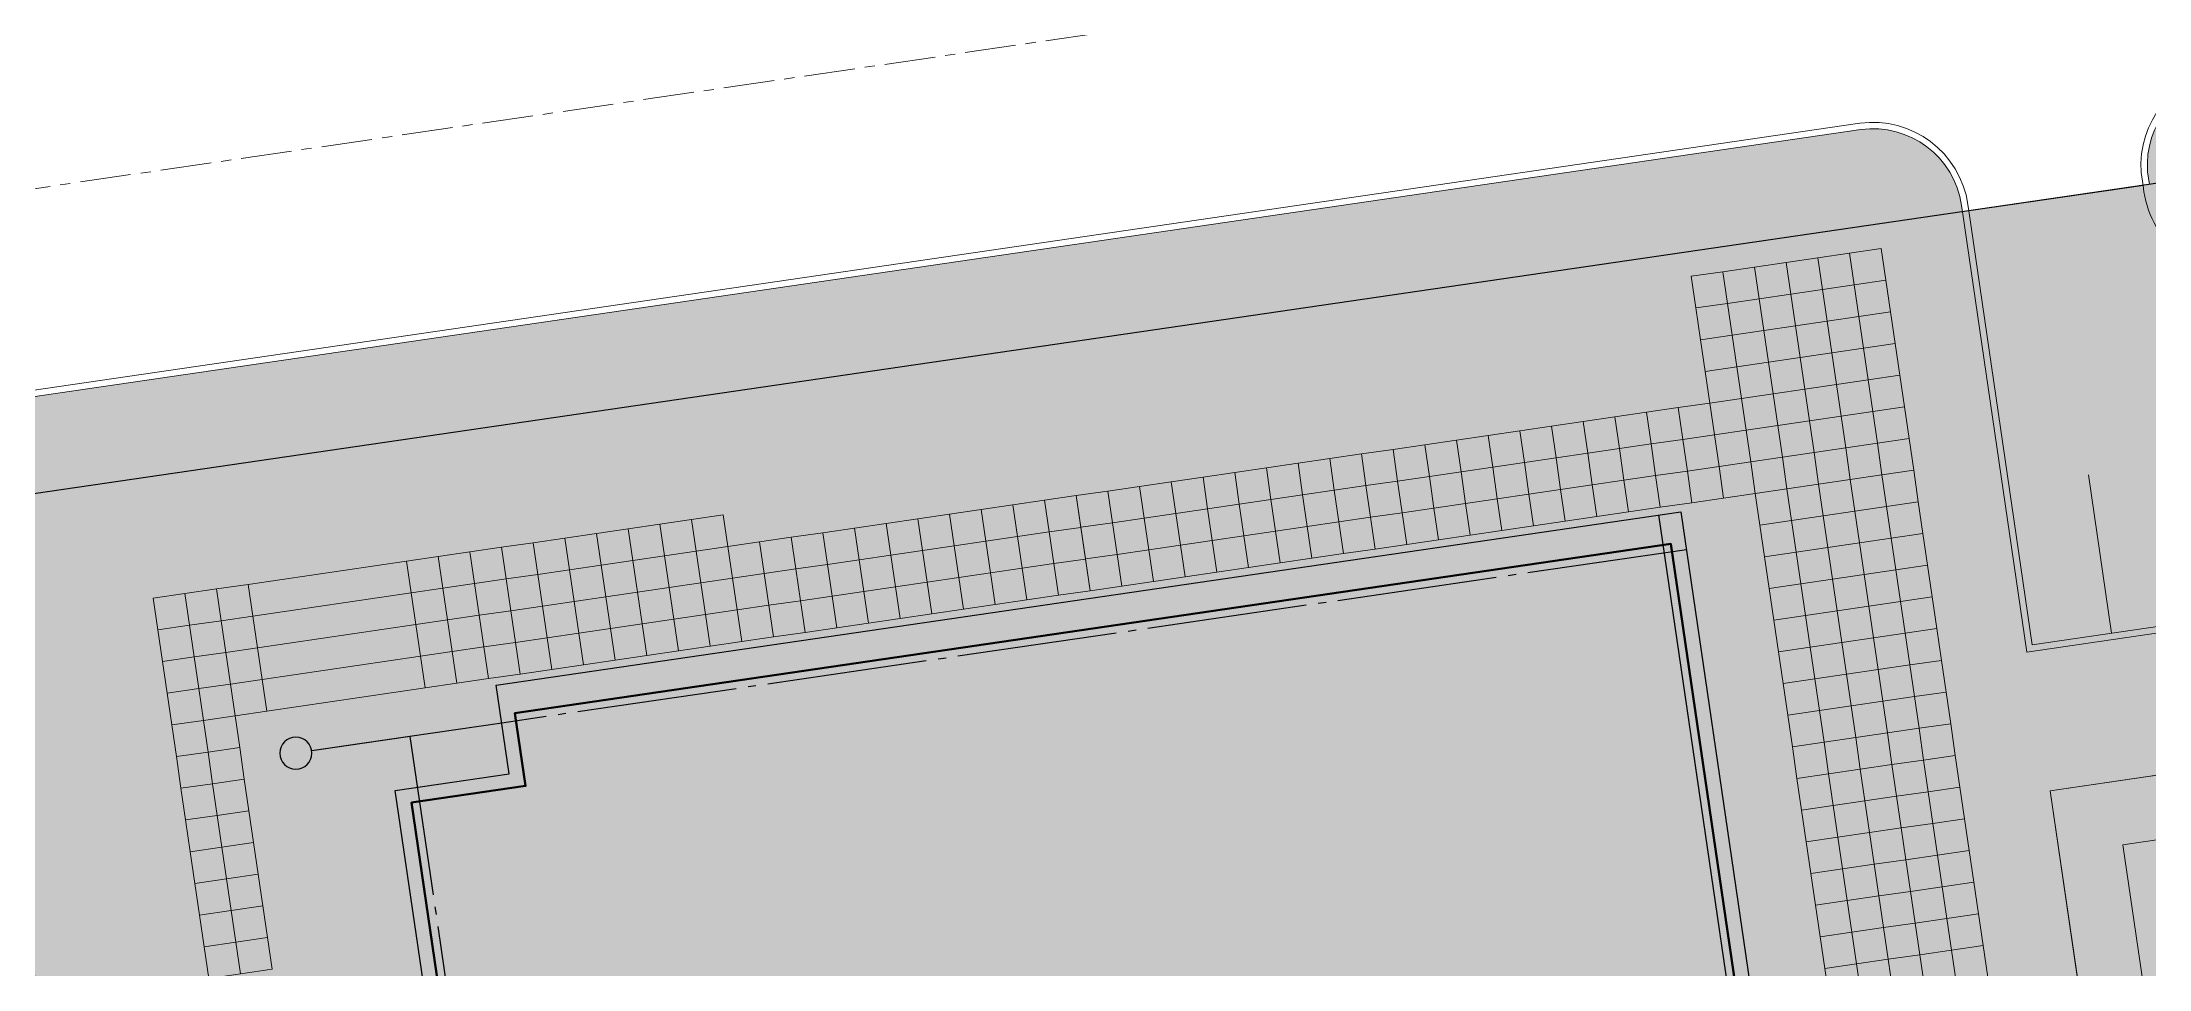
# Model space of a CAD drawing. Header units: metres. Extents: x 2 to 659295185, y -28 to 1124222152.
# Drawn here: x 656960.3 to 657026.1, y 1124466.7 to 1124495.7 of the extents above; entities that cross this region are included whole.
import ezdxf

# ---------------------------------------------------------------- set-up
doc = ezdxf.new("R2010")
doc.units = ezdxf.units.M
doc.header["$MEASUREMENT"] = 0
doc.linetypes.add('CENTER', pattern=[50.8, 31.75, -6.35, 6.35, -6.35])
doc.linetypes.add('GOST2.303 5', pattern=[24, 20, -1.5, 1, -1.5])
for name, color, linetype, lineweight in [("a''brocal", 220, 'CONTINUOUS', 15), ('area verde', 76, 'CONTINUOUS', 13), ('Canchas', 7, 'CONTINUOUS', 9), ('eje vial', 1, 'CENTER', 15), ('ESCUELA', 7, 'CONTINUOUS', 15), ('estaciomamiento', 8, 'CONTINUOUS', 15)]:
    doc.layers.add(name, color=color, linetype=linetype, lineweight=lineweight)
doc.layers.add('AREA ACERA', color=7, linetype='CONTINUOUS', lineweight=15, true_color=0xfbe193)
doc.layers.add('parcela escuela', color=7, linetype='CONTINUOUS', lineweight=9, true_color=0xfffbf0)
doc.layers.add('texto', color=255, linetype='CONTINUOUS')
doc.styles.add("PG'''Edf$0$Arial", font='arial.ttf')
doc.linetypes.add('FENCELINE2', pattern='A,0.25,-0.1,[132,ltypeshp.shx,S=0.1,R=0,X=-0.1,Y=0],-0.1,1', length=1.45)

# ---------------------------------------------------------------- blocks, each defined once
blk = doc.blocks.new('Escuela')
at = {"layer": 'ESCUELA', "linetype": 'Continuous', "lineweight": 0}
blk.add_hatch(color=252, dxfattribs=at).paths.add_polyline_path([(259679, 202065), (259679, 211065), (256079, 211065), (256079, 213365), (219579, 213366), (219578, 191506), (230758, 191506), (230759, 194866), (256079, 194865), (256079, 202065)])
at = {"layer": 'ESCUELA', "color": 1, "lineweight": 25}
for p, q in [((219829, 214316), (219828, 189033)), ((259492, 213115), (262229, 213115)), ((259492, 213115), (261529, 213115))]:
    blk.add_line(p, q, dxfattribs=at)
at = {"layer": 'ESCUELA', "color": 1, "ltscale": 3.333333}
for q in [(262229, 213115), (261529, 213115)]:
    blk.add_line((259492, 213115), q, dxfattribs=at)
at = {"layer": 'ESCUELA', "color": 5, "lineweight": 30, "ltscale": 100}
blk.add_lwpolyline([(256529, 211515), (256529, 214315), (219129, 214316), (219128, 191506), (230758, 191506), (230759, 193916), (256529, 193915), (256529, 201615), (260129, 201615), (260129, 211515), (256529, 211515)], close=True, dxfattribs=at)
at = {"layer": 'ESCUELA', "color": 7, "lineweight": 70, "ltscale": 0.033333}
blk.add_lwpolyline([(259679, 202065), (259679, 211065), (256079, 211065), (256079, 213365), (219579, 213366), (219578, 191506), (230758, 191506), (230759, 194866), (256079, 194865), (256079, 202065), (259679, 202065)], close=True, dxfattribs=at)
at = {"layer": 'ESCUELA', "color": 1, "linetype": 'GOST2.303 5', "lineweight": 25, "ltscale": 250}
for points in [[(219129, 213116), (256529, 213115), (259429, 213115), (262533, 213115)], [(259429, 213115), (259429, 202065), (259428, 189975), (259428, 188426)]]:
    blk.add_lwpolyline(points, dxfattribs=at)
at = {"layer": 'ESCUELA', "color": 1, "linetype": 'Continuous', "lineweight": 25, "ltscale": 100}
blk.add_circle((263033, 213115), 500, dxfattribs=at)
at = {"layer": 'ESCUELA', "color": 1, "linetype": 'Continuous', "insert": (230896, 201824), "char_height": 1.75, "width": 40.75, "attachment_point": 5, "rotation": 197.79167, "style": "PG'''Edf$0$Arial"}
blk.add_mtext('Escuela bolivariana{\\C6; }', dxfattribs=at)
blk = doc.blocks.new('cancha 3')
at = {"layer": 'Canchas', "ltscale": 100, "true_color": 0x7bd1b5}
h = blk.add_hatch(color=123, dxfattribs=at)
h.paths.add_polyline_path([(656547.463, 1124241.66), (656579.463, 1124241.66), (656579.463, 1124222.66), (656547.463, 1124222.66)])
h.paths.add_polyline_path([(656549.463, 1124239.66), (656577.463, 1124239.66), (656577.463, 1124235.16), (656571.663, 1124233.96), (656571.663, 1124230.36), (656577.463, 1124229.16), (656577.463, 1124224.66), (656549.463, 1124224.66), (656549.463, 1124229.16), (656555.263, 1124230.36), (656555.263, 1124233.96), (656549.463, 1124235.16)], flags=16)
at = {"layer": 'Canchas', "lineweight": 100, "ltscale": 100, "true_color": 0xe79898}
h = blk.add_hatch(color=21, dxfattribs=at)
edge = h.paths.add_edge_path(flags=16)
edge.add_arc((656563.463, 1124232.16), 1.8, 0, 360)
edge = h.paths.add_edge_path()
edge.add_line((656549.463, 1124239.66), (656577.463, 1124239.66))
edge.add_line((656577.463, 1124239.66), (656577.463, 1124238.41))
edge.add_line((656577.463, 1124238.41), (656575.888, 1124238.41))
edge.add_arc((656575.888, 1124232.16), 6.25, 90, 270)
edge.add_line((656575.888, 1124225.91), (656577.463, 1124225.91))
edge.add_line((656577.463, 1124225.91), (656577.463, 1124224.66))
edge.add_line((656577.463, 1124224.66), (656549.463, 1124224.66))
edge.add_line((656549.463, 1124224.66), (656549.463, 1124225.91))
edge.add_line((656549.463, 1124225.91), (656551.038, 1124225.91))
edge.add_arc((656551.038, 1124232.16), 6.25, 270, 450)
edge.add_line((656551.038, 1124238.41), (656549.463, 1124238.41))
edge.add_line((656549.463, 1124238.41), (656549.463, 1124239.66))
at = {"layer": 'Canchas', "linetype": 'Continuous', "ltscale": 0.15}
for p, q in [((656547.463, 1124222.66), (656547.463, 1124241.66)), ((656579.463, 1124222.66), (656547.463, 1124222.66))]:
    blk.add_line(p, q, dxfattribs=at)
at = {"layer": 'Canchas', "color": 7, "ltscale": 100, "true_color": 0xffffff}
for p, q in [((656547.463, 1124222.66), (656547.463, 1124241.66)), ((656549.463, 1124224.66), (656549.463, 1124239.66)), ((656577.463, 1124224.66), (656549.463, 1124224.66)), ((656579.463, 1124222.66), (656547.463, 1124222.66))]:
    blk.add_line(p, q, dxfattribs=at)
at = {"layer": 'Canchas', "linetype": 'Continuous', "ltscale": 0.25}
for p, q in [((656549.463, 1124224.66), (656549.463, 1124239.66)), ((656577.463, 1124224.66), (656549.463, 1124224.66))]:
    blk.add_line(p, q, dxfattribs=at)
at = {"layer": 'Canchas'}
blk.add_lwpolyline([(656547.463, 1124241.66), (656547.463, 1124222.66), (656579.463, 1124222.66), (656579.463, 1124241.66), (656547.463, 1124241.66)], dxfattribs=at)

msp = doc.modelspace()

# ---------------------------------------------------------------- hatches: boundary and pattern name
at = {"layer": 'AREA ACERA'}
h = msp.add_hatch(color=256, dxfattribs=at)
h.dxf.hatch_style = 1
edge = h.paths.add_edge_path()
edge.add_line((656825.2231, 1124398.0829), (656825.4419, 1124396.5866))
edge.add_arc((656830.7751, 1124407.1126), 11.8, 243.129852, 253.248215)
edge.add_line((656827.374, 1124395.8133), (656827.4023, 1124395.9071))
edge.add_line((656827.4023, 1124395.9071), (656867.0118, 1124401.695))
edge.add_arc((656864.3229, 1124420.0962), 18.5966, 278.313378, 330.831048)
edge.add_arc((656894.8791, 1124403.0407), 16.3972, 98.313843, 150.831048, ccw=False)
edge.add_line((656892.5081, 1124419.2656), (656947.5832, 1124427.3168))
edge.add_line((656947.5832, 1124427.3168), (656947.7567, 1124426.1305))
edge.add_line((656947.7567, 1124426.1305), (656965.5673, 1124428.7345))
edge.add_line((656965.5673, 1124428.7345), (656965.3937, 1124429.9219))
edge.add_line((656965.3937, 1124429.9219), (657000.8908, 1124435.1118))
edge.add_arc((657003.264, 1124418.8798), 16.4046, 45.827896, 98.318063, ccw=False)
edge.add_arc((657027.6639, 1124443.9952), 18.6116, 225.827896, 278.300704)
edge.add_line((657030.3508, 1124425.5785), (657041.9038, 1124427.265))
edge.add_line((657041.9038, 1124427.265), (657042.0774, 1124426.0776))
edge.add_line((657042.0774, 1124426.0776), (657043.1738, 1124426.2381))
edge.add_arc((657041.5799, 1124437.1259), 11.0039, 278.328201, 288.228594)
edge.add_line((657045.0221, 1124426.6743), (657044.8457, 1124427.8804))
edge.add_arc((657041.3964, 1124437.9035), 10.6, 288.990038, 368.305442)
edge.add_line((657051.8853, 1124439.4347), (657045.2115, 1124485.1408))
edge.add_arc((657034.7227, 1124483.6093), 10.6, 8.307316, 98.317128)
edge.add_line((657033.1894, 1124494.0978), (657033.0158, 1124495.2852))
edge.add_line((657033.0158, 1124495.2852), (657030.0474, 1124494.8512))
edge.add_line((657030.0474, 1124494.8512), (657030.221, 1124493.6639))
edge.add_line((657030.221, 1124493.6639), (657026.3566, 1124493.0989))
edge.add_arc((657028.8617, 1124491.8483), 2.8, 153.469837, 184.302419)
edge.add_line((657026.0696, 1124491.6382), (657026.1263, 1124491.2472))
edge.add_line((657026.1263, 1124491.2472), (657033.4354, 1124492.3158))
edge.add_arc((657034.7094, 1124483.6023), 8.8062, 8.355369, 98.318035, ccw=False)
edge.add_line((657043.4221, 1124484.8819), (657050.1474, 1124438.8829))
edge.add_arc((657041.3905, 1124437.9129), 8.8105, -81.732979, 6.320684, ccw=False)
edge.add_line((657042.6573, 1124429.194), (657030.0733, 1124427.3571))
edge.add_arc((657027.6506, 1124443.9542), 16.773, 225.764709, 278.3049, ccw=False)
edge.add_arc((657003.2735, 1124418.9175), 18.1709, 45.764709, 98.362569)
edge.add_line((657000.6308, 1124436.8952), (656892.3966, 1124421.0684))
edge.add_arc((656895.0538, 1124402.786), 18.4744, 98.269713, 150.405034)
edge.add_arc((656864.313, 1124420.1106), 16.8123, 278.339194, 330.805249, ccw=False)
edge.add_line((656866.7514, 1124403.4761), (656832.0483, 1124398.4052))
edge.add_arc((656830.7783, 1124407.0968), 8.784, 190.170512, 278.313378, ccw=False)
edge.add_line((656822.1324, 1124405.5458), (656820.39, 1124417.4033))
edge.add_arc((656820.8827, 1124410.1052), 7.3147, 93.862464, 94.68622)
edge.add_arc((656820.5548, 1124414.6574), 2.7513, 95.625646, 133.332472)
edge.add_line((656818.6668, 1124416.6587), (656819.8526, 1124408.5474))
edge.add_line((656819.8526, 1124408.5474), (656818.6653, 1124408.3738))
edge.add_line((656818.6653, 1124408.3738), (656819.0992, 1124405.4055))
edge.add_line((656819.0992, 1124405.4055), (656820.2866, 1124405.5791))
edge.add_arc((656830.7439, 1124407.092), 10.5662, 188.232376, 238.499979)
h = msp.add_hatch(color=256, dxfattribs=at)
h.dxf.hatch_style = 1
edge = h.paths.add_edge_path()
edge.add_line((657019.5313, 1124492.1011), (656957.6259, 1124483.051))
edge.add_line((656957.6259, 1124483.051), (656957.4523, 1124484.2384))
edge.add_line((656957.4523, 1124484.2384), (656939.543, 1124481.6202))
edge.add_line((656939.543, 1124481.6202), (656939.7166, 1124480.4328))
edge.add_line((656939.7166, 1124480.4328), (656893.5638, 1124473.6858))
edge.add_arc((656896.0828, 1124472.431), 2.8143, 153.520346, 190.240392)
edge.add_line((656893.3134, 1124471.9306), (656893.3203, 1124471.8809))
edge.add_line((656893.3203, 1124471.8809), (656893.3276, 1124471.831))
edge.add_line((656893.3276, 1124471.831), (656940.0757, 1124478.666))
edge.add_line((656940.0757, 1124478.666), (656940.0757, 1124478.6661))
edge.add_line((656940.0757, 1124478.6661), (656957.8863, 1124481.2701))
edge.add_line((656957.8863, 1124481.2701), (657020.2887, 1124490.3937))
edge.add_line((657020.2887, 1124490.3937), (657020.2596, 1124490.5907))
edge.add_arc((657017.489, 1124490.1857), 2.8, 8.318195, 43.164492)
h = msp.add_hatch(color=256, dxfattribs=at)
h.dxf.hatch_style = 1
h.paths.add_polyline_path([(656965.1327, 1124431.7023), (656957.8863, 1124481.2701), (656952.939, 1124480.5468), (656956.8433, 1124453.8433), (656957.4705, 1124449.5534), (656959.2433, 1124437.4283), (656959.871, 1124433.1337), (656960.1859, 1124430.981)])
edge = h.paths.add_edge_path()
edge.add_line((656943.0441, 1124479.1002), (656940.0757, 1124478.6661))
edge.add_line((656940.0757, 1124478.6661), (656947.3232, 1124429.0984))
edge.add_line((656947.3232, 1124429.0984), (656950.2905, 1124429.5323))
edge.add_line((656950.2905, 1124429.5323), (656947.085, 1124451.4477))
edge.add_line((656947.085, 1124451.4477), (656950.7641, 1124456.367))
edge.add_line((656950.7641, 1124456.367), (656948.9891, 1124468.4973))
edge.add_line((656948.9891, 1124468.4973), (656944.0576, 1124472.1564))
edge.add_line((656944.0576, 1124472.1564), (656943.0441, 1124479.1002))
edge.add_line((656943.0441, 1124479.1002), (656940.0757, 1124478.6661))
at = {"layer": 'area verde'}
h = msp.add_hatch(color=256, dxfattribs=at)
h.dxf.hatch_style = 1
h.paths.add_polyline_path([(656957.4523, 1124484.2386), (656957.6259, 1124483.051), (657019.5313, 1124492.1011, 0.2433013), (657017.106, 1124492.9593)])
at = {"layer": 'parcela escuela', "linetype": 'Continuous'}
h = msp.add_hatch(color=256, dxfattribs=at)
edge = h.paths.add_edge_path()
edge.add_line((656957.8866, 1124481.2702), (656965.133, 1124431.7024))
edge.add_line((656965.133, 1124431.7024), (657000.5329, 1124436.8778))
edge.add_arc((657003.1674, 1124418.4915), 18.5741, 54.403756, 98.154095, ccw=False)
edge.add_line((657013.9788, 1124433.5948), (657050.1474, 1124438.8829))
edge.add_line((657050.1474, 1124438.8829), (657043.4221, 1124484.8819))
edge.add_arc((657034.7149, 1124483.6097), 8.7996, 8.312574, 98.36083)
edge.add_line((657033.4354, 1124492.3158), (656957.8866, 1124481.2702))

# ---------------------------------------------------------------- linework, layer by layer
at = {"layer": "a''brocal", "elevation": 433.2399}
for points in [[(657026.1263, 1124491.2472), (657026.0696, 1124491.6382, -0.3960527), (657028.478, 1124494.6218), (657033.0158, 1124495.2852, -0.414289), (657046.3991, 1124485.3132), (657053.0727, 1124439.608), (657053.0727, 1124439.608, -0.4123884), (657043.1738, 1124426.2381), (657043.1036, 1124426.2274), (657030.5242, 1124424.3911, -0.2332017), (657013.8585, 1124429.7855, 0.233377), (657001.065, 1124433.9245), (656892.6817, 1124418.0782, 0.2332017), (656881.6091, 1124410.4475, -0.2332017), (656867.1854, 1124400.5076), (656867.1854, 1124400.5076), (656832.4822, 1124395.4367), (656832.4822, 1124395.4367, -0.4142136), (656819.0992, 1124405.4055), (656817.815, 1124414.1902, -0.4164622), (656820.1773, 1124417.387), (656820.3929, 1124417.4039)], [(656895.6571, 1124475.4068), (657017.0779, 1124493.1573, -0.4119684), (657020.4575, 1124490.6196), (657020.4863, 1124490.4226), (657025.9284, 1124491.2185), (657025.8707, 1124491.6162, -0.3966535), (657028.4498, 1124494.8198), (657032.9869, 1124495.4831, -0.414289), (657046.597, 1124485.3421), (657053.2706, 1124439.6369), (657053.2706, 1124439.6369, -0.4123884), (657043.2039, 1124426.0404), (657043.1331, 1124426.0296), (657030.553, 1124424.1932, -0.2332017), (657013.7191, 1124429.6421, 0.233377), (657001.094, 1124433.7266), (656892.7106, 1124417.8803, 0.2332017)]]:
    msp.add_lwpolyline(points, format="xyb", dxfattribs=at)
at = {"layer": "a''brocal", "elevation": 433.2399, "flags": 128}
msp.add_lwpolyline([(657020.2884, 1124490.3937), (657020.2596, 1124490.5907, 0.4118897), (657017.106, 1124492.9593), (656895.6853, 1124475.2088, 0.4164622), (656893.2985, 1124472.0302), (656893.3276, 1124471.8311)], format="xyb", dxfattribs=at)
at = {"layer": "a''brocal", "linetype": 'Continuous', "ltscale": 0.4, "elevation": 433.2399, "flags": 128}
for points in [[(657025.9577, 1124491.0202), (657025.9288, 1124491.2183)], [(657020.4866, 1124490.4227), (657022.4688, 1124476.8664), (657032.3636, 1124478.3133), (657032.3636, 1124478.3133)], [(657020.2887, 1124490.3937), (657022.2999, 1124476.6396), (657032.5904, 1124478.1443)]]:
    msp.add_lwpolyline(points, dxfattribs=at)
msp.add_lwpolyline([(657035.7918, 1124489.4262), (657029.3602, 1124488.4858, -0.4142136), (657025.9577, 1124491.0202), (657025.9577, 1124491.0202)], format="xyb", dxfattribs=at)
at = {"layer": 'eje vial', "ltscale": 0.05, "elevation": 433.2399, "flags": 128}
msp.add_lwpolyline([(656624.7067, 1124442.0844), (657049.9026, 1124504.2505)], dxfattribs=at)
at = {"layer": 'ESCUELA', "color": 1, "linetype": 'FENCELINE2', "lineweight": 30, "ltscale": 1.8, "elevation": 433.2399}
msp.add_lwpolyline([(656957.8866, 1124481.2702), (656965.133, 1124431.7024), (657000.5329, 1124436.8778, -0.19325), (657013.9788, 1124433.5948), (657050.1474, 1124438.8829), (657043.4221, 1124484.8819, 0.4144603), (657033.4354, 1124492.3158), (656957.8866, 1124481.2702)], format="xyb", dxfattribs=at)
at = {"layer": 'ESCUELA', "color": 248, "lineweight": 9, "ltscale": 100, "elevation": 433.2399}
for points in [[(657015.7702, 1124488.9558), (657015.9149, 1124487.9663), (657016.9043, 1124488.111), (657016.7597, 1124489.1005)], [(657016.7597, 1124489.1005), (657016.9043, 1124488.111), (657017.8938, 1124488.2556), (657017.7492, 1124489.2451)], [(657011.8123, 1124488.3772), (657011.9569, 1124487.3878), (657012.9464, 1124487.5324), (657012.8018, 1124488.5219)], [(657012.8018, 1124488.5219), (657012.9464, 1124487.5324), (657013.9359, 1124487.677), (657013.7912, 1124488.6665)], [(657013.7912, 1124488.6665), (657013.9359, 1124487.677), (657014.9254, 1124487.8217), (657014.7807, 1124488.8112)], [(657014.7807, 1124488.8112), (657014.9254, 1124487.8217), (657015.9149, 1124487.9663), (657015.7702, 1124488.9558)], [(657013.9359, 1124487.6771), (657014.0805, 1124486.6876), (657015.07, 1124486.8322), (657014.9254, 1124487.8217)], [(657014.9254, 1124487.8217), (657015.07, 1124486.8322), (657016.0595, 1124486.9769), (657015.9149, 1124487.9663)], [(657015.9149, 1124487.9663), (657016.0595, 1124486.9769), (657017.049, 1124487.1215), (657016.9043, 1124488.111)], [(657016.9043, 1124488.111), (657017.049, 1124487.1215), (657018.0385, 1124487.2661), (657017.8938, 1124488.2556)], [(657011.9569, 1124487.3878), (657012.1016, 1124486.3983), (657013.091, 1124486.5429), (657012.9464, 1124487.5324)], [(657012.9464, 1124487.5324), (657013.091, 1124486.5429), (657014.0805, 1124486.6876), (657013.9359, 1124487.677)], [(657016.0595, 1124486.9769), (657016.2041, 1124485.9874), (657017.1936, 1124486.132), (657017.049, 1124487.1215)], [(657017.049, 1124487.1215), (657017.1936, 1124486.132), (657018.1831, 1124486.2767), (657018.0385, 1124487.2662)], [(657012.1016, 1124486.3983), (657012.2462, 1124485.4088), (657013.2357, 1124485.5534), (657013.091, 1124486.5429)], [(657013.091, 1124486.5429), (657013.2357, 1124485.5534), (657014.2252, 1124485.6981), (657014.0805, 1124486.6876)], [(657014.0805, 1124486.6876), (657014.2252, 1124485.6981), (657015.2146, 1124485.8427), (657015.07, 1124486.8322)], [(657015.07, 1124486.8322), (657015.2146, 1124485.8427), (657016.2041, 1124485.9874), (657016.0595, 1124486.9769)], [(657014.2252, 1124485.6981), (657014.3698, 1124484.7086), (657015.3593, 1124484.8533), (657015.2146, 1124485.8427)], [(657015.2146, 1124485.8427), (657015.3593, 1124484.8533), (657016.3488, 1124484.9979), (657016.2041, 1124485.9874)], [(657016.2041, 1124485.9874), (657016.3488, 1124484.9979), (657017.3383, 1124485.1425), (657017.1936, 1124486.132)], [(657017.1936, 1124486.132), (657017.3383, 1124485.1425), (657018.3277, 1124485.2872), (657018.1831, 1124486.2767)], [(657012.2462, 1124485.4088), (657012.3908, 1124484.4193), (657013.3803, 1124484.564), (657013.2357, 1124485.5534)], [(657013.2357, 1124485.5535), (657013.3803, 1124484.564), (657014.3698, 1124484.7086), (657014.2252, 1124485.6981)], [(657016.3488, 1124484.9979), (657016.4934, 1124484.0084), (657017.4829, 1124484.1531), (657017.3383, 1124485.1426)], [(657017.3383, 1124485.1426), (657017.4829, 1124484.1531), (657018.4724, 1124484.2977), (657018.3277, 1124485.2872)], [(657012.3908, 1124484.4193), (657012.5355, 1124483.4298), (657013.525, 1124483.5745), (657013.3803, 1124484.564)], [(657013.3803, 1124484.564), (657013.525, 1124483.5745), (657014.5144, 1124483.7191), (657014.3698, 1124484.7086)], [(657014.3698, 1124484.7086), (657014.5144, 1124483.7191), (657015.5039, 1124483.8638), (657015.3593, 1124484.8533)], [(657015.3593, 1124484.8533), (657015.5039, 1124483.8638), (657016.4934, 1124484.0084), (657016.3488, 1124484.9979)], [(657007.4434, 1124483.6961), (657007.5881, 1124482.7066), (657008.5775, 1124482.8513), (657008.4329, 1124483.8408)], [(657008.4329, 1124483.8408), (657008.5775, 1124482.8513), (657009.567, 1124482.9959), (657009.4224, 1124483.9854)], [(657009.4224, 1124483.9854), (657009.567, 1124482.9959), (657010.5565, 1124483.1406), (657010.4119, 1124484.13)], [(657010.4119, 1124484.13), (657010.5565, 1124483.1406), (657011.546, 1124483.2852), (657011.4014, 1124484.2747)], [(657011.4014, 1124484.2747), (657011.546, 1124483.2852), (657012.5355, 1124483.4298), (657012.3908, 1124484.4193)], [(657014.5144, 1124483.7191), (657014.6591, 1124482.7297), (657015.6486, 1124482.8743), (657015.5039, 1124483.8638)], [(657015.5039, 1124483.8638), (657015.6486, 1124482.8743), (657016.6381, 1124483.0189), (657016.4934, 1124484.0084)], [(657016.4934, 1124484.0084), (657016.6381, 1124483.019), (657017.6275, 1124483.1636), (657017.4829, 1124484.1531)], [(657017.4829, 1124484.1531), (657017.6275, 1124483.1636), (657018.617, 1124483.3082), (657018.4724, 1124484.2977)], [(657003.4855, 1124483.1173), (657003.6302, 1124482.1279), (657004.6196, 1124482.2725), (657004.475, 1124483.262)], [(657004.475, 1124483.262), (657004.6196, 1124482.2725), (657005.6091, 1124482.4171), (657005.4645, 1124483.4066)], [(657005.4645, 1124483.4066), (657005.6091, 1124482.4171), (657006.5986, 1124482.5618), (657006.454, 1124483.5513)], [(657006.4539, 1124483.5515), (657006.5986, 1124482.562), (657007.5881, 1124482.7066), (657007.4434, 1124483.6961)], [(657010.5565, 1124483.1406), (657010.7011, 1124482.1511), (657011.6906, 1124482.2957), (657011.546, 1124483.2852)], [(657011.546, 1124483.2852), (657011.6906, 1124482.2957), (657012.6801, 1124482.4404), (657012.5355, 1124483.4298)], [(657012.5355, 1124483.4299), (657012.6801, 1124482.4404), (657013.6696, 1124482.585), (657013.525, 1124483.5745)], [(657013.525, 1124483.5745), (657013.6696, 1124482.585), (657014.6591, 1124482.7297), (657014.5144, 1124483.7191)], [(657016.6381, 1124483.019), (657016.7827, 1124482.0295), (657017.7722, 1124482.1741), (657017.6275, 1124483.1636)], [(657017.6275, 1124483.1636), (657017.7722, 1124482.1741), (657018.7617, 1124482.3188), (657018.617, 1124483.3082)], [(656998.5381, 1124482.3944), (656998.6827, 1124481.4049), (656999.6722, 1124481.5495), (656999.5275, 1124482.539)], [(656999.5275, 1124482.539), (656999.6722, 1124481.5495), (657000.6617, 1124481.6942), (657000.517, 1124482.6836)], [(657000.5171, 1124482.6834), (657000.6617, 1124481.6939), (657001.6512, 1124481.8386), (657001.5065, 1124482.8281)], [(657001.5065, 1124482.8281), (657001.6512, 1124481.8386), (657002.6407, 1124481.9832), (657002.496, 1124482.9727)], [(657002.496, 1124482.9727), (657002.6407, 1124481.9832), (657003.6302, 1124482.1279), (657003.4855, 1124483.1173)], [(657005.6091, 1124482.4172), (657005.7538, 1124481.4277), (657006.7432, 1124481.5723), (657006.5986, 1124482.5618)], [(657006.5986, 1124482.562), (657006.7432, 1124481.5725), (657007.7327, 1124481.7172), (657007.5881, 1124482.7066)], [(657007.5881, 1124482.7066), (657007.7327, 1124481.7172), (657008.7222, 1124481.8618), (657008.5775, 1124482.8513)], [(657008.5775, 1124482.8513), (657008.7222, 1124481.8618), (657009.7117, 1124482.0064), (657009.567, 1124482.9959)], [(657009.567, 1124482.9959), (657009.7117, 1124482.0064), (657010.7011, 1124482.1511), (657010.5565, 1124483.1406)], [(657012.6801, 1124482.4404), (657012.8248, 1124481.4509), (657013.8142, 1124481.5955), (657013.6696, 1124482.585)], [(657013.6696, 1124482.585), (657013.8142, 1124481.5955), (657014.8037, 1124481.7402), (657014.6591, 1124482.7297)], [(657014.6591, 1124482.7297), (657014.8037, 1124481.7402), (657015.7932, 1124481.8848), (657015.6486, 1124482.8743)], [(657015.6486, 1124482.8743), (657015.7932, 1124481.8848), (657016.7827, 1124482.0295), (657016.6381, 1124483.019)], [(656994.5801, 1124481.8158), (656994.7248, 1124480.8263), (656995.7142, 1124480.971), (656995.5696, 1124481.9604)], [(656995.5696, 1124481.9604), (656995.7142, 1124480.971), (656996.7037, 1124481.1156), (656996.5591, 1124482.1051)], [(656996.5591, 1124482.1051), (656996.7037, 1124481.1156), (656997.6932, 1124481.2602), (656997.5486, 1124482.2497)], [(656997.5486, 1124482.2497), (656997.6932, 1124481.2602), (656998.6827, 1124481.4049), (656998.5381, 1124482.3944)], [(657001.6512, 1124481.8386), (657001.7958, 1124480.8491), (657002.7853, 1124480.9937), (657002.6407, 1124481.9832)], [(657002.6407, 1124481.9832), (657002.7853, 1124480.9937), (657003.7748, 1124481.1384), (657003.6302, 1124482.1279)], [(657003.6302, 1124482.1279), (657003.7748, 1124481.1384), (657004.7643, 1124481.283), (657004.6196, 1124482.2725)], [(657004.6196, 1124482.2725), (657004.7643, 1124481.283), (657005.7538, 1124481.4277), (657005.6091, 1124482.4172)], [(657007.7327, 1124481.7172), (657007.8773, 1124480.7277), (657008.8668, 1124480.8723), (657008.7222, 1124481.8618)], [(657008.7222, 1124481.8618), (657008.8668, 1124480.8723), (657009.8563, 1124481.017), (657009.7117, 1124482.0064)], [(657009.7117, 1124482.0064), (657009.8563, 1124481.017), (657010.8458, 1124481.1616), (657010.7011, 1124482.1511)], [(657010.7011, 1124482.1511), (657010.8458, 1124481.1616), (657011.8353, 1124481.3062), (657011.6906, 1124482.2957)], [(657011.6906, 1124482.2957), (657011.8353, 1124481.3062), (657012.8248, 1124481.4509), (657012.6801, 1124482.4404)], [(657014.8037, 1124481.7402), (657014.9484, 1124480.7507), (657015.9378, 1124480.8954), (657015.7932, 1124481.8848)], [(657015.7932, 1124481.8848), (657015.9378, 1124480.8954), (657016.9273, 1124481.04), (657016.7827, 1124482.0295)], [(657016.7827, 1124482.0295), (657016.9273, 1124481.04), (657017.9168, 1124481.1846), (657017.7722, 1124482.1741)], [(657017.7722, 1124482.1741), (657017.9168, 1124481.1846), (657018.9063, 1124481.3293), (657018.7617, 1124482.3188)], [(656989.6328, 1124481.0919), (656989.7774, 1124480.1024), (656990.7669, 1124480.247), (656990.6223, 1124481.2365)], [(656990.6223, 1124481.2365), (656990.7669, 1124480.247), (656991.7564, 1124480.3917), (656991.6118, 1124481.3812)], [(656991.6118, 1124481.3812), (656991.7564, 1124480.3917), (656992.7459, 1124480.5363), (656992.6013, 1124481.5258)], [(656992.6012, 1124481.5265), (656992.7458, 1124480.537), (656993.7353, 1124480.6817), (656993.5906, 1124481.6712)], [(656993.5906, 1124481.6712), (656993.7353, 1124480.6817), (656994.7248, 1124480.8263), (656994.5801, 1124481.8158)], [(656996.7037, 1124481.1156), (656996.8484, 1124480.1261), (656997.8379, 1124480.2708), (656997.6932, 1124481.2602)], [(656997.6932, 1124481.2602), (656997.8379, 1124480.2708), (656998.8273, 1124480.4154), (656998.6827, 1124481.4049)], [(656998.6827, 1124481.4049), (656998.8273, 1124480.4154), (656999.8168, 1124480.56), (656999.6722, 1124481.5495)], [(656999.6722, 1124481.5495), (656999.8168, 1124480.56), (657000.8063, 1124480.7047), (657000.6617, 1124481.6942)], [(657000.6617, 1124481.6939), (657000.8063, 1124480.7045), (657001.7958, 1124480.8491), (657001.6512, 1124481.8386)], [(657003.7748, 1124481.1384), (657003.9194, 1124480.1489), (657004.9089, 1124480.2935), (657004.7643, 1124481.283)], [(657004.7643, 1124481.283), (657004.9089, 1124480.2935), (657005.8984, 1124480.4382), (657005.7538, 1124481.4277)], [(657005.7538, 1124481.4277), (657005.8984, 1124480.4382), (657006.8879, 1124480.5828), (657006.7432, 1124481.5723)], [(657006.7432, 1124481.5725), (657006.8879, 1124480.583), (657007.8773, 1124480.7277), (657007.7327, 1124481.7172)], [(657013.8142, 1124481.5956), (657013.9589, 1124480.6061), (657014.9484, 1124480.7507), (657014.8037, 1124481.7402)], [(657017.9168, 1124481.1846), (657018.0615, 1124480.1952), (657019.0509, 1124480.3398), (657018.9063, 1124481.3293)], [(656978.6037, 1124480.491), (656978.7484, 1124479.5015), (656979.7379, 1124479.6462), (656979.5932, 1124480.6357)], [(656979.5932, 1124480.6357), (656979.7379, 1124479.6462), (656980.7273, 1124479.7908), (656980.5827, 1124480.7803)], [(656980.5827, 1124480.7803), (656980.7273, 1124479.7908), (656981.7168, 1124479.9355), (656981.5722, 1124480.9249)], [(656985.6748, 1124480.514), (656985.8194, 1124479.5245), (656986.8089, 1124479.6692), (656986.6642, 1124480.6587)], [(656986.6644, 1124480.6578), (656986.809, 1124479.6683), (656987.7985, 1124479.813), (656987.6539, 1124480.8025)], [(656987.6539, 1124480.8025), (656987.7985, 1124479.813), (656988.788, 1124479.9576), (656988.6433, 1124480.9471)], [(656988.6433, 1124480.9473), (656988.788, 1124479.9578), (656989.7774, 1124480.1024), (656989.6328, 1124481.0919)], [(656991.7564, 1124480.3917), (656991.9011, 1124479.4022), (656992.8905, 1124479.5469), (656992.7459, 1124480.5363)], [(656992.7458, 1124480.537), (656992.8904, 1124479.5476), (656993.8799, 1124479.6922), (656993.7353, 1124480.6817)], [(656993.7353, 1124480.6817), (656993.8799, 1124479.6922), (656994.8694, 1124479.8368), (656994.7248, 1124480.8263)], [(656994.7248, 1124480.8263), (656994.8694, 1124479.8368), (656995.8589, 1124479.9815), (656995.7142, 1124480.971)], [(656995.7142, 1124480.971), (656995.8589, 1124479.9815), (656996.8484, 1124480.1261), (656996.7037, 1124481.1156)], [(656998.8273, 1124480.4154), (656998.972, 1124479.4259), (656999.9615, 1124479.5706), (656999.8168, 1124480.56)], [(656999.8168, 1124480.56), (656999.9615, 1124479.5706), (657000.9509, 1124479.7152), (657000.8063, 1124480.7047)], [(657000.8063, 1124480.7045), (657000.951, 1124479.715), (657001.9405, 1124479.8596), (657001.7958, 1124480.8491)], [(657001.7958, 1124480.8491), (657001.9405, 1124479.8596), (657002.9299, 1124480.0043), (657002.7853, 1124480.9938)], [(657002.7853, 1124480.9938), (657002.9299, 1124480.0043), (657003.9194, 1124480.1489), (657003.7748, 1124481.1384)], [(657013.9589, 1124480.6061), (657014.1035, 1124479.6166), (657015.093, 1124479.7612), (657014.9484, 1124480.7507)], [(657014.9484, 1124480.7507), (657015.093, 1124479.7612), (657016.0825, 1124479.9059), (657015.9378, 1124480.8954)], [(657015.9378, 1124480.8954), (657016.0825, 1124479.9059), (657017.072, 1124480.0505), (657016.9273, 1124481.04)], [(657016.9273, 1124481.04), (657017.072, 1124480.0505), (657018.0615, 1124480.1952), (657017.9168, 1124481.1846)], [(656973.6563, 1124479.7678), (656973.801, 1124478.7783), (656974.7904, 1124478.923), (656974.6458, 1124479.9125)], [(656974.6458, 1124479.9125), (656974.7904, 1124478.923), (656975.7799, 1124479.0676), (656975.6353, 1124480.0571)], [(656975.6353, 1124480.0571), (656975.7799, 1124479.0676), (656976.7694, 1124479.2123), (656976.6248, 1124480.2017)], [(656976.6248, 1124480.2017), (656976.7694, 1124479.2123), (656977.7589, 1124479.3569), (656977.6142, 1124480.3464)], [(656977.6142, 1124480.3464), (656977.7589, 1124479.3569), (656978.7484, 1124479.5015), (656978.6037, 1124480.491)], [(656980.7273, 1124479.7908), (656980.872, 1124478.8013), (656981.8615, 1124478.946), (656981.7168, 1124479.9355)], [(656981.7168, 1124479.9355), (656981.8615, 1124478.946), (656982.8509, 1124479.0906), (656982.7063, 1124480.0801)], [(656982.7063, 1124480.0801), (656982.8509, 1124479.0906), (656983.8404, 1124479.2353), (656983.6958, 1124480.2248)], [(656983.6958, 1124480.2248), (656983.8404, 1124479.2353), (656984.8299, 1124479.3799), (656984.6853, 1124480.3694)], [(656984.6853, 1124480.3694), (656984.8299, 1124479.3799), (656985.8194, 1124479.5245), (656985.6748, 1124480.514)], [(656987.7985, 1124479.813), (656987.9431, 1124478.8235), (656988.9326, 1124478.9681), (656988.788, 1124479.9576)], [(656988.788, 1124479.9578), (656988.9326, 1124478.9683), (656989.9221, 1124479.1129), (656989.7774, 1124480.1024)], [(656989.7774, 1124480.1024), (656989.9221, 1124479.1129), (656990.9116, 1124479.2576), (656990.7669, 1124480.2471)], [(656990.7669, 1124480.2471), (656990.9116, 1124479.2576), (656991.9011, 1124479.4022), (656991.7564, 1124480.3917)], [(656994.8694, 1124479.8368), (656995.014, 1124478.8474), (656996.0035, 1124478.992), (656995.8589, 1124479.9815)], [(656995.8589, 1124479.9815), (656996.0035, 1124478.992), (656996.993, 1124479.1366), (656996.8484, 1124480.1261)], [(656996.8484, 1124480.1261), (656996.993, 1124479.1366), (656997.9825, 1124479.2813), (656997.8379, 1124480.2708)], [(656997.8379, 1124480.2708), (656997.9825, 1124479.2813), (656998.972, 1124479.4259), (656998.8273, 1124480.4154)], [(657015.093, 1124479.7612), (657015.2376, 1124478.7718), (657016.2271, 1124478.9164), (657016.0825, 1124479.9059)], [(657016.0825, 1124479.9059), (657016.2271, 1124478.9164), (657017.2166, 1124479.061), (657017.072, 1124480.0505)], [(657017.072, 1124480.0505), (657017.2166, 1124479.061), (657018.2061, 1124479.2057), (657018.0615, 1124480.1952)], [(657018.0615, 1124480.1952), (657018.2061, 1124479.2057), (657019.1956, 1124479.3503), (657019.0509, 1124480.3398)], [(656966.7299, 1124478.7552), (656966.8746, 1124477.7657), (656971.822, 1124478.4891), (656971.6773, 1124479.4785)], [(656971.6773, 1124479.4785), (656971.822, 1124478.4891), (656972.8115, 1124478.6337), (656972.6668, 1124479.6232)], [(656972.6668, 1124479.6232), (656972.8115, 1124478.6337), (656973.801, 1124478.7783), (656973.6563, 1124479.7678)], [(656976.7694, 1124479.2123), (656976.914, 1124478.2228), (656977.9035, 1124478.3674), (656977.7589, 1124479.3569)], [(656977.7589, 1124479.3569), (656977.9035, 1124478.3674), (656978.893, 1124478.5121), (656978.7484, 1124479.5015)], [(656978.7484, 1124479.5015), (656978.893, 1124478.5121), (656979.8825, 1124478.6567), (656979.7379, 1124479.6462)], [(656979.7379, 1124479.6462), (656979.8825, 1124478.6567), (656980.872, 1124478.8013), (656980.7273, 1124479.7908)], [(656982.8509, 1124479.0906), (656982.9956, 1124478.1011), (656983.9851, 1124478.2458), (656983.8404, 1124479.2353)], [(656983.8404, 1124479.2353), (656983.9851, 1124478.2458), (656984.9746, 1124478.3904), (656984.8299, 1124479.3799)], [(656984.8299, 1124479.3799), (656984.9746, 1124478.3904), (656985.964, 1124478.5351), (656985.8194, 1124479.5246)], [(656985.8194, 1124479.5246), (656985.964, 1124478.5351), (656986.9535, 1124478.6797), (656986.8089, 1124479.6692)], [(656986.809, 1124479.6684), (656986.9536, 1124478.6789), (656987.9431, 1124478.8235), (656987.7985, 1124479.813)], [(656989.9221, 1124479.1129), (656990.0667, 1124478.1235), (656991.0562, 1124478.2681), (656990.9116, 1124479.2576)], [(656990.9116, 1124479.2576), (656991.0562, 1124478.2681), (656992.0457, 1124478.4127), (656991.9011, 1124479.4022)], [(656991.9011, 1124479.4022), (656992.0457, 1124478.4127), (656993.0352, 1124478.5574), (656992.8905, 1124479.5469)], [(656992.8904, 1124479.5476), (656993.0351, 1124478.5581), (656994.0246, 1124478.7027), (656993.8799, 1124479.6922)], [(656993.8799, 1124479.6922), (656994.0246, 1124478.7027), (656995.014, 1124478.8474), (656994.8694, 1124479.8368)], [(657014.1035, 1124479.6166), (657014.2482, 1124478.6271), (657015.2376, 1124478.7718), (657015.093, 1124479.7612)], [(657018.2061, 1124479.2057), (657018.3507, 1124478.2162), (657019.3402, 1124478.3608), (657019.1956, 1124479.3503)], [(656964.751, 1124478.4659), (656964.8956, 1124477.4765), (656965.8851, 1124477.6211), (656965.7405, 1124478.6106)], [(656965.7405, 1124478.6106), (656965.8851, 1124477.6211), (656966.8746, 1124477.7657), (656966.7299, 1124478.7552)], [(656971.822, 1124478.4891), (656971.9666, 1124477.4996), (656972.9561, 1124477.6442), (656972.8115, 1124478.6337)], [(656972.8115, 1124478.6337), (656972.9561, 1124477.6442), (656973.9456, 1124477.7889), (656973.801, 1124478.7783)], [(656973.801, 1124478.7783), (656973.9456, 1124477.7889), (656974.9351, 1124477.9335), (656974.7904, 1124478.923)], [(656974.7904, 1124478.923), (656974.9351, 1124477.9335), (656975.9246, 1124478.0781), (656975.7799, 1124479.0676)], [(656975.7799, 1124479.0676), (656975.9246, 1124478.0781), (656976.914, 1124478.2228), (656976.7694, 1124479.2123)], [(656978.893, 1124478.5121), (656979.0377, 1124477.5226), (656980.0271, 1124477.6672), (656979.8825, 1124478.6567)], [(656979.8825, 1124478.6567), (656980.0271, 1124477.6672), (656981.0166, 1124477.8119), (656980.872, 1124478.8014)], [(656980.872, 1124478.8014), (656981.0166, 1124477.8119), (656982.0061, 1124477.9565), (656981.8615, 1124478.946)], [(656981.8615, 1124478.946), (656982.0061, 1124477.9565), (656982.9956, 1124478.1011), (656982.8509, 1124479.0906)], [(656985.964, 1124478.5351), (656986.1087, 1124477.5456), (656987.0982, 1124477.6902), (656986.9535, 1124478.6797)], [(656986.9536, 1124478.6789), (656987.0983, 1124477.6894), (656988.0878, 1124477.834), (656987.9431, 1124478.8235)], [(656987.9431, 1124478.8235), (656988.0878, 1124477.834), (656989.0773, 1124477.9787), (656988.9326, 1124478.9682)], [(656988.9326, 1124478.9683), (656989.0772, 1124477.9788), (656990.0667, 1124478.1235), (656989.9221, 1124479.1129)], [(657014.2482, 1124478.6271), (657014.3928, 1124477.6376), (657015.3823, 1124477.7823), (657015.2376, 1124478.7718)], [(657015.2376, 1124478.7718), (657015.3823, 1124477.7823), (657016.3718, 1124477.9269), (657016.2271, 1124478.9164)], [(657016.2271, 1124478.9164), (657016.3718, 1124477.9269), (657017.3612, 1124478.0716), (657017.2166, 1124479.0611)], [(657017.2166, 1124479.0611), (657017.3612, 1124478.0716), (657018.3507, 1124478.2162), (657018.2061, 1124479.2057)], [(656963.7615, 1124478.3213), (656963.9061, 1124477.3318), (656964.8956, 1124477.4765), (656964.751, 1124478.4659)], [(656963.7615, 1124478.3213), (656963.9061, 1124477.3319), (656963.9061, 1124477.3318), (656963.7615, 1124478.3213)], [(656966.8746, 1124477.7658), (656967.0192, 1124476.7763), (656971.9666, 1124477.4996), (656971.822, 1124478.4891)], [(656973.9456, 1124477.7889), (656974.0902, 1124476.7994), (656975.0797, 1124476.944), (656974.9351, 1124477.9335)], [(656974.9351, 1124477.9335), (656975.0797, 1124476.944), (656976.0692, 1124477.0887), (656975.9246, 1124478.0782)], [(656975.9246, 1124478.0782), (656976.0692, 1124477.0887), (656977.0587, 1124477.2333), (656976.914, 1124478.2228)], [(656976.914, 1124478.2228), (656977.0587, 1124477.2333), (656978.0482, 1124477.3779), (656977.9035, 1124478.3674)], [(656977.9035, 1124478.3674), (656978.0482, 1124477.3779), (656979.0377, 1124477.5226), (656978.893, 1124478.5121)], [(656981.0166, 1124477.8119), (656981.1613, 1124476.8224), (656982.1507, 1124476.967), (656982.0061, 1124477.9565)], [(656982.0061, 1124477.9565), (656982.1507, 1124476.967), (656983.1402, 1124477.1117), (656982.9956, 1124478.1012)], [(656982.9956, 1124478.1012), (656983.1402, 1124477.1117), (656984.1297, 1124477.2563), (656983.9851, 1124478.2458)], [(656983.9851, 1124478.2458), (656984.1297, 1124477.2563), (656985.1192, 1124477.401), (656984.9746, 1124478.3904)], [(656984.9746, 1124478.3904), (656985.1192, 1124477.401), (656986.1087, 1124477.5456), (656985.964, 1124478.5351)], [(657015.3823, 1124477.7823), (657015.5269, 1124476.7928), (657016.5164, 1124476.9374), (657016.3718, 1124477.9269)], [(657016.3718, 1124477.9269), (657016.5164, 1124476.9374), (657017.5059, 1124477.0821), (657017.3612, 1124478.0716)], [(657017.3612, 1124478.0716), (657017.5059, 1124477.0821), (657018.4954, 1124477.2267), (657018.3507, 1124478.2162)], [(657018.3507, 1124478.2162), (657018.4954, 1124477.2267), (657019.4849, 1124477.3714), (657019.3402, 1124478.3609)], [(656963.9061, 1124477.3318), (656964.0508, 1124476.3423), (656965.0402, 1124476.487), (656964.8956, 1124477.4765)], [(656963.9061, 1124477.3319), (656964.0508, 1124476.3424), (656964.0508, 1124476.3423), (656963.9061, 1124477.3318)], [(656964.8956, 1124477.4765), (656965.0402, 1124476.487), (656966.0297, 1124476.6316), (656965.8851, 1124477.6211)], [(656965.8851, 1124477.6211), (656966.0297, 1124476.6316), (656967.0192, 1124476.7763), (656966.8746, 1124477.7658)], [(656967.0192, 1124476.7763), (656967.1639, 1124475.7868), (656972.1113, 1124476.5101), (656971.9666, 1124477.4996)], [(656971.9666, 1124477.4996), (656972.1113, 1124476.5101), (656973.1007, 1124476.6547), (656972.9561, 1124477.6442)], [(656972.9561, 1124477.6442), (656973.1007, 1124476.6547), (656974.0902, 1124476.7994), (656973.9456, 1124477.7889)], [(656977.0587, 1124477.2333), (656977.2033, 1124476.2438), (656978.1928, 1124476.3885), (656978.0482, 1124477.378)], [(656978.0482, 1124477.378), (656978.1928, 1124476.3885), (656979.1823, 1124476.5331), (656979.0377, 1124477.5226)], [(656979.0377, 1124477.5226), (656979.1823, 1124476.5331), (656980.1718, 1124476.6777), (656980.0271, 1124477.6672)], [(656980.0271, 1124477.6672), (656980.1718, 1124476.6777), (656981.1613, 1124476.8224), (656981.0166, 1124477.8119)], [(657014.3928, 1124477.6376), (657014.5374, 1124476.6482), (657015.5269, 1124476.7928), (657015.3823, 1124477.7823)], [(657018.4954, 1124477.2267), (657018.64, 1124476.2373), (657019.6295, 1124476.3819), (657019.4849, 1124477.3714)], [(656965.0402, 1124476.487), (656965.1849, 1124475.4975), (656966.1744, 1124475.6421), (656966.0297, 1124476.6316)], [(656966.0297, 1124476.6316), (656966.1744, 1124475.6421), (656967.1639, 1124475.7868), (656967.0192, 1124476.7763)], [(656972.1113, 1124476.5101), (656972.2559, 1124475.5206), (656973.2454, 1124475.6653), (656973.1007, 1124476.6548)], [(656973.1007, 1124476.6548), (656973.2454, 1124475.6653), (656974.2349, 1124475.8099), (656974.0902, 1124476.7994)], [(656974.0902, 1124476.7994), (656974.2349, 1124475.8099), (656975.2244, 1124475.9545), (656975.0797, 1124476.944)], [(656975.0797, 1124476.944), (656975.2244, 1124475.9545), (656976.2138, 1124476.0992), (656976.0692, 1124477.0887)], [(656976.0692, 1124477.0887), (656976.2138, 1124476.0992), (656977.2033, 1124476.2438), (656977.0587, 1124477.2333)], [(657014.5374, 1124476.6482), (657014.6821, 1124475.6587), (657015.6716, 1124475.8033), (657015.5269, 1124476.7928)], [(657015.5269, 1124476.7928), (657015.6716, 1124475.8033), (657016.661, 1124475.948), (657016.5164, 1124476.9375)], [(657016.5164, 1124476.9375), (657016.661, 1124475.948), (657017.6505, 1124476.0926), (657017.5059, 1124477.0821)], [(657017.5059, 1124477.0821), (657017.6505, 1124476.0926), (657018.64, 1124476.2373), (657018.4954, 1124477.2267)], [(656964.0508, 1124476.3424), (656964.1954, 1124475.3529), (656965.1849, 1124475.4975), (656965.0402, 1124476.487)], [(656964.0508, 1124476.3424), (656964.1954, 1124475.3529), (656964.1954, 1124475.3529), (656964.0508, 1124476.3424)], [(656967.1639, 1124475.7868), (656967.3085, 1124474.7973), (656972.2559, 1124475.5206), (656972.1113, 1124476.5101)], [(657015.6716, 1124475.8033), (657015.8162, 1124474.8139), (657016.8057, 1124474.9585), (657016.661, 1124475.948)], [(657016.661, 1124475.948), (657016.8057, 1124474.9585), (657017.7952, 1124475.1031), (657017.6505, 1124476.0926)], [(657017.6505, 1124476.0926), (657017.7952, 1124475.1031), (657018.7846, 1124475.2478), (657018.64, 1124476.2373)], [(657018.64, 1124476.2373), (657018.7846, 1124475.2478), (657019.7741, 1124475.3924), (657019.6295, 1124476.3819)], [(656964.1954, 1124475.3529), (656964.34, 1124474.3634), (656965.3295, 1124474.508), (656965.1849, 1124475.4975)], [(656964.1954, 1124475.3529), (656964.34, 1124474.3634), (656964.34, 1124474.3634), (656964.1954, 1124475.3529)], [(656965.1849, 1124475.4975), (656965.3295, 1124474.508), (656966.319, 1124474.6527), (656966.1744, 1124475.6422)], [(656966.1744, 1124475.6422), (656966.319, 1124474.6527), (656967.3085, 1124474.7973), (656967.1639, 1124475.7868)], [(657014.6821, 1124475.6587), (657014.8267, 1124474.6692), (657015.8162, 1124474.8139), (657015.6716, 1124475.8033)], [(657018.7846, 1124475.2478), (657018.9293, 1124474.2583), (657019.9188, 1124474.4029), (657019.7741, 1124475.3924)], [(656965.3295, 1124474.508), (656965.4742, 1124473.5185), (656966.4637, 1124473.6632), (656966.319, 1124474.6527)], [(657014.8267, 1124474.6692), (657014.9714, 1124473.6797), (657015.9608, 1124473.8244), (657015.8162, 1124474.8139)], [(657015.8162, 1124474.8139), (657015.9608, 1124473.8244), (657016.9503, 1124473.969), (657016.8057, 1124474.9585)], [(657016.8057, 1124474.9585), (657016.9503, 1124473.969), (657017.9398, 1124474.1137), (657017.7952, 1124475.1031)], [(657017.7952, 1124475.1031), (657017.9398, 1124474.1137), (657018.9293, 1124474.2583), (657018.7846, 1124475.2478)], [(656964.34, 1124474.3634), (656964.4847, 1124473.3739), (656965.4742, 1124473.5185), (656965.3295, 1124474.508)], [(656964.34, 1124474.3634), (656964.4847, 1124473.3739), (656964.4847, 1124473.3739), (656964.34, 1124474.3634)], [(657015.9608, 1124473.8244), (657016.1055, 1124472.8349), (657017.095, 1124472.9795), (657016.9503, 1124473.969)], [(657016.9503, 1124473.969), (657017.095, 1124472.9795), (657018.0844, 1124473.1242), (657017.9398, 1124474.1137)], [(657017.9398, 1124474.1137), (657018.0844, 1124473.1242), (657019.0739, 1124473.2688), (657018.9293, 1124474.2583)], [(657018.9293, 1124474.2583), (657019.0739, 1124473.2688), (657020.0634, 1124473.4135), (657019.9188, 1124474.4029)], [(656964.4847, 1124473.3739), (656964.6293, 1124472.3844), (656965.6188, 1124472.5291), (656965.4742, 1124473.5186)], [(656964.4847, 1124473.3739), (656964.6293, 1124472.3845), (656964.6293, 1124472.3844), (656964.4847, 1124473.3739)], [(656965.4742, 1124473.5186), (656965.6188, 1124472.5291), (656966.6083, 1124472.6737), (656966.4637, 1124473.6632)], [(657014.9714, 1124473.6797), (657015.116, 1124472.6903), (657016.1055, 1124472.8349), (657015.9608, 1124473.8244)], [(657019.0739, 1124473.2688), (657019.2186, 1124472.2793), (657020.2081, 1124472.424), (657020.0634, 1124473.4135)], [(656965.6188, 1124472.5291), (656965.7634, 1124471.5396), (656966.7529, 1124471.6842), (656966.6083, 1124472.6737)], [(657015.116, 1124472.6903), (657015.2606, 1124471.7008), (657016.2501, 1124471.8454), (657016.1055, 1124472.8349)], [(657016.1055, 1124472.8349), (657016.2501, 1124471.8454), (657017.2396, 1124471.9901), (657017.095, 1124472.9795)], [(657017.095, 1124472.9795), (657017.2396, 1124471.9901), (657018.2291, 1124472.1347), (657018.0844, 1124473.1242)], [(657018.0844, 1124473.1242), (657018.2291, 1124472.1347), (657019.2186, 1124472.2793), (657019.0739, 1124473.2688)], [(656964.6293, 1124472.3844), (656964.774, 1124471.3949), (656965.7634, 1124471.5396), (656965.6188, 1124472.5291)], [(656964.6293, 1124472.3845), (656964.774, 1124471.395), (656964.774, 1124471.3949), (656964.6293, 1124472.3844)], [(657016.2501, 1124471.8454), (657016.3948, 1124470.8559), (657017.3842, 1124471.0006), (657017.2396, 1124471.9901)], [(657017.2396, 1124471.9901), (657017.3842, 1124471.0006), (657018.3737, 1124471.1452), (657018.2291, 1124472.1347)], [(657018.2291, 1124472.1347), (657018.3737, 1124471.1452), (657019.3632, 1124471.2899), (657019.2186, 1124472.2793)], [(657019.2186, 1124472.2793), (657019.3632, 1124471.2899), (657020.3527, 1124471.4345), (657020.2081, 1124472.424)], [(656964.774, 1124471.395), (656964.9186, 1124470.4055), (656965.9081, 1124470.5501), (656965.7634, 1124471.5396)], [(656964.774, 1124471.395), (656964.9186, 1124470.4055), (656964.9186, 1124470.4055), (656964.774, 1124471.395)], [(656965.7634, 1124471.5396), (656965.9081, 1124470.5501), (656966.8976, 1124470.6947), (656966.7529, 1124471.6842)], [(657015.2606, 1124471.7008), (657015.4053, 1124470.7113), (657016.3948, 1124470.8559), (657016.2501, 1124471.8454)], [(657019.3632, 1124471.2899), (657019.5078, 1124470.3004), (657020.4973, 1124470.445), (657020.3527, 1124471.4345)], [(656965.9081, 1124470.5501), (656966.0527, 1124469.5606), (656967.0422, 1124469.7053), (656966.8976, 1124470.6947)], [(657015.4053, 1124470.7113), (657015.5499, 1124469.7218), (657016.5394, 1124469.8665), (657016.3948, 1124470.8559)], [(657016.3948, 1124470.8559), (657016.5394, 1124469.8665), (657017.5289, 1124470.0111), (657017.3842, 1124471.0006)], [(657017.3842, 1124471.0006), (657017.5289, 1124470.0111), (657018.5184, 1124470.1557), (657018.3737, 1124471.1452)], [(657018.3737, 1124471.1452), (657018.5184, 1124470.1557), (657019.5078, 1124470.3004), (657019.3632, 1124471.2899)], [(656964.9186, 1124470.4055), (656965.0632, 1124469.416), (656966.0527, 1124469.5606), (656965.9081, 1124470.5501)], [(656964.9186, 1124470.4055), (656965.0632, 1124469.416), (656965.0632, 1124469.416), (656964.9186, 1124470.4055)], [(657016.5394, 1124469.8665), (657016.684, 1124468.877), (657017.6735, 1124469.0216), (657017.5289, 1124470.0111)], [(657017.5289, 1124470.0111), (657017.6735, 1124469.0216), (657018.663, 1124469.1663), (657018.5184, 1124470.1557)], [(657018.5184, 1124470.1557), (657018.663, 1124469.1663), (657019.6525, 1124469.3109), (657019.5078, 1124470.3004)], [(657019.5078, 1124470.3004), (657019.6525, 1124469.3109), (657020.642, 1124469.4555), (657020.4973, 1124470.445)], [(656965.0632, 1124469.416), (656965.2079, 1124468.4265), (656966.1974, 1124468.5711), (656966.0527, 1124469.5606)], [(656965.0632, 1124469.416), (656965.2079, 1124468.4265), (656965.2079, 1124468.4265), (656965.0632, 1124469.416)], [(656966.0527, 1124469.5606), (656966.1974, 1124468.5711), (656967.1869, 1124468.7158), (656967.0422, 1124469.7053)], [(657015.5499, 1124469.7218), (657015.6945, 1124468.7323), (657016.684, 1124468.877), (657016.5394, 1124469.8665)], [(657019.6525, 1124469.3109), (657019.7971, 1124468.3214), (657020.7866, 1124468.4661), (657020.642, 1124469.4555)], [(656966.1974, 1124468.5711), (656966.342, 1124467.5817), (656967.3315, 1124467.7263), (656967.1869, 1124468.7158)], [(657015.6945, 1124468.7323), (657015.8392, 1124467.7429), (657016.8287, 1124467.8875), (657016.684, 1124468.877)], [(657016.684, 1124468.877), (657016.8287, 1124467.8875), (657017.8182, 1124468.0321), (657017.6735, 1124469.0216)], [(657017.6735, 1124469.0216), (657017.8182, 1124468.0321), (657018.8076, 1124468.1768), (657018.663, 1124469.1663)], [(657018.663, 1124469.1663), (657018.8076, 1124468.1768), (657019.7971, 1124468.3214), (657019.6525, 1124469.3109)], [(656965.2079, 1124468.4265), (656965.3525, 1124467.437), (656966.342, 1124467.5817), (656966.1974, 1124468.5711)], [(656965.2079, 1124468.4265), (656965.3525, 1124467.437), (656965.3525, 1124467.437), (656965.2079, 1124468.4265)], [(657016.8287, 1124467.8875), (657016.9733, 1124466.898), (657017.9628, 1124467.0427), (657017.8182, 1124468.0321)], [(657017.8182, 1124468.0321), (657017.9628, 1124467.0427), (657018.9523, 1124467.1873), (657018.8076, 1124468.1768)], [(657018.8076, 1124468.1768), (657018.9523, 1124467.1873), (657019.9418, 1124467.3319), (657019.7971, 1124468.3214)], [(657019.7971, 1124468.3214), (657019.9418, 1124467.3319), (657020.9312, 1124467.4766), (657020.7866, 1124468.4661)], [(656965.3525, 1124467.437), (656965.4972, 1124466.4475), (656966.4866, 1124466.5922), (656966.342, 1124467.5817)], [(656965.3525, 1124467.4371), (656965.4972, 1124466.4476), (656965.4972, 1124466.4475), (656965.3525, 1124467.437)], [(656966.342, 1124467.5817), (656966.4866, 1124466.5922), (656967.4761, 1124466.7368), (656967.3315, 1124467.7263)], [(657015.8392, 1124467.7429), (657015.9838, 1124466.7534), (657016.9733, 1124466.898), (657016.8287, 1124467.8875)], [(657019.9418, 1124467.332), (657020.0864, 1124466.3425), (657021.0759, 1124466.4871), (657020.9312, 1124467.4766)], [(657015.9838, 1124466.7534), (657016.1285, 1124465.7639), (657017.118, 1124465.9085), (657016.9733, 1124466.898)], [(657016.9733, 1124466.898), (657017.118, 1124465.9085), (657018.1074, 1124466.0532), (657017.9628, 1124467.0427)], [(657017.9628, 1124467.0427), (657018.1074, 1124466.0532), (657019.0969, 1124466.1978), (657018.9523, 1124467.1873)], [(657018.9523, 1124467.1873), (657019.0969, 1124466.1978), (657020.0864, 1124466.3425), (657019.9418, 1124467.332)]]:
    msp.add_lwpolyline(points, close=True, dxfattribs=at)
at = {"layer": 'estaciomamiento', "ltscale": 0.2, "elevation": 433.2399, "flags": 128}
msp.add_lwpolyline([(657024.9425, 1124477.2281), (657024.9425, 1124477.2281), (657024.2191, 1124482.1755)], dxfattribs=at)

# ---------------------------------------------------------------- block references
at = {"layer": 'ESCUELA', "color": 9, "lineweight": 15, "ltscale": 100, "true_color": 0xc2c2c2, "xscale": -0.001, "yscale": 0.001, "zscale": 0.001, "rotation": 8.32015187634501}
msp.add_blockref('Escuela', (657259.3209, 1124300.6732, 433.2399), dxfattribs=at)
at = {"layer": 'texto', "color": 2, "rotation": 278.318928928087}
msp.add_blockref('cancha 3', (-550361.9378, 1611455.5852, 433.2399), dxfattribs=at)

doc.saveas('drawing.dxf')
